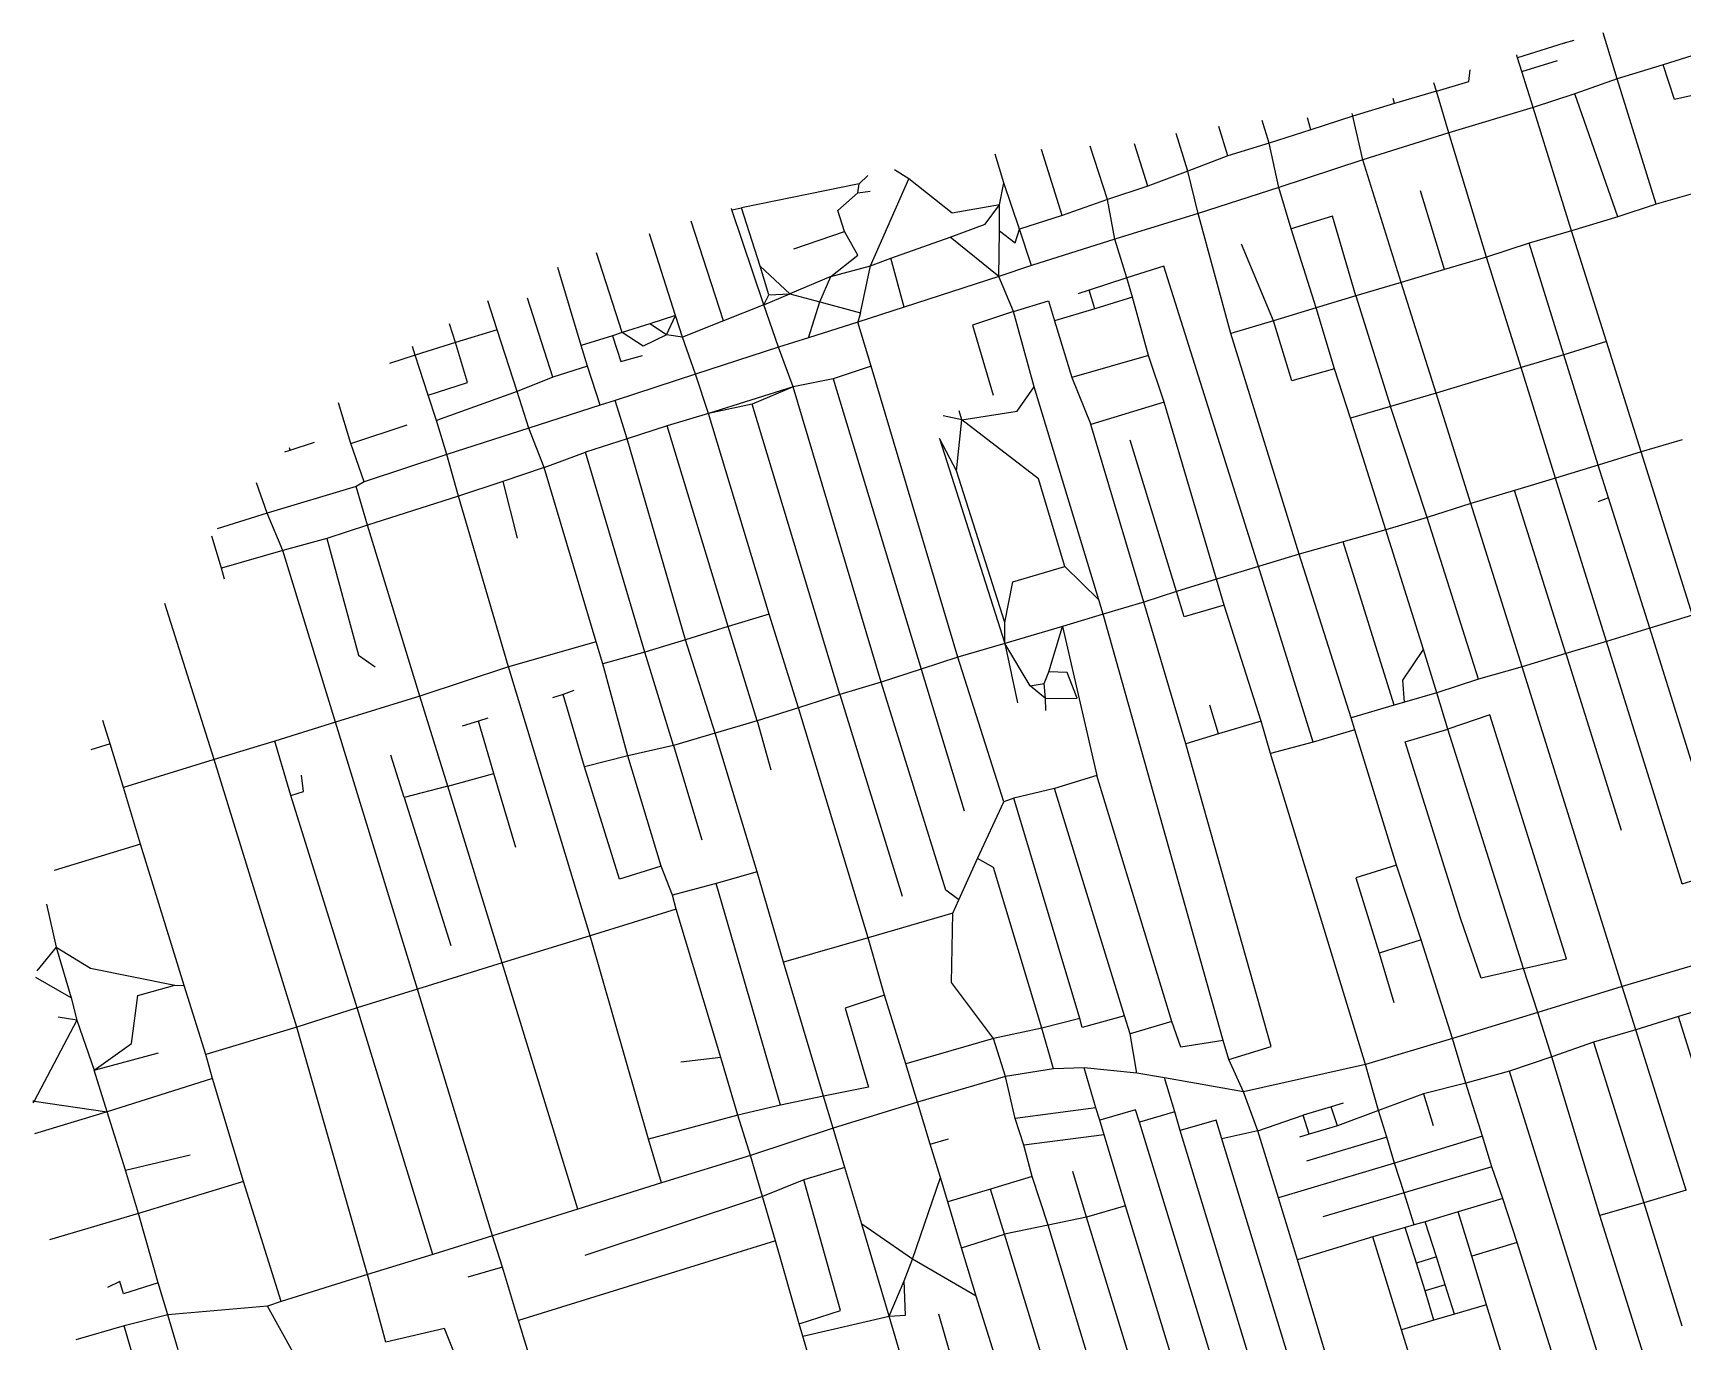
# Model space of a CAD drawing. Header units: metres. Extents: x 626365 to 629407, y 4833638 to 4836011.
# Drawn here: x 626365 to 628268, y 4834482 to 4835992 of the extents above; entities that cross this region are included whole.
import ezdxf

# ---------------------------------------------------------------- set-up
doc = ezdxf.new("R2010")
doc.units = ezdxf.units.M

msp = doc.modelspace()

# ---------------------------------------------------------------- linework, layer by layer
at = {"layer": 'ROADS'}
for points in [[(628131.8, 4835980.2), (628078.1, 4835963.4)], [(628142.8, 4835983.5), (628131.8, 4835980.2)], [(628131.8, 4835980.2), (628133.2, 4835981.1)], [(628193.1, 4835939.1), (628176.8, 4835992)], [(628078.1, 4835963.4), (628077.1, 4835966.6)], [(628082.9, 4835947.4), (628078.1, 4835963.4)], [(628082.9, 4835947.4), (628124.2, 4835960.2)], [(628246.1, 4835955.3), (628193.1, 4835939.1)], [(628299.8, 4835972), (628246.1, 4835955.3)], [(628313.9, 4835927.4), (628259.2, 4835915.3), (628246.1, 4835955.3)], [(627984.3, 4835924.9), (628021.7, 4835936.1), (628023.3, 4835949.5)], [(628096.1, 4835906), (628082.9, 4835947.4)], [(628193.1, 4835939.1), (628144.2, 4835921.8)], [(628238.1, 4835794.4), (628193.1, 4835939.1)], [(627984.3, 4835924.9), (627936, 4835910.8)], [(627984.3, 4835924.9), (627981.3, 4835934.4)], [(627998.6, 4835876.7), (627984.3, 4835924.9)], [(628144.2, 4835921.8), (628096.1, 4835906)], [(628193.7, 4835779.9), (628144.2, 4835921.8)], [(627888.1, 4835896), (627887.1, 4835899.2)], [(627936, 4835910.8), (627888.1, 4835896)], [(627936, 4835910.8), (627934.3, 4835916.5)], [(628096.1, 4835906), (627998.6, 4835876.7)], [(628140.2, 4835763.8), (628096.1, 4835906)], [(627743.7, 4835850.2), (627733.5, 4835883.9)], [(627791.5, 4835864.7), (627783.4, 4835890.9)], [(627839.6, 4835880.4), (627791.5, 4835864.7)], [(627839.6, 4835880.4), (627835.5, 4835894)], [(627888.1, 4835896), (627839.6, 4835880.4)], [(627899.5, 4835845.6), (627888.1, 4835896)], [(627604.7, 4835799.8), (627584.7, 4835861.5)], [(627651.4, 4835815.3), (627636.1, 4835864.1)], [(627697.5, 4835832.5), (627684.2, 4835875.8)], [(627791.5, 4835864.7), (627743.7, 4835850.2)], [(627802.4, 4835813.7), (627791.5, 4835864.7)], [(627998.6, 4835876.7), (627899.5, 4835845.6)], [(628042.1, 4835733.4), (627998.6, 4835876.7)], [(627485.1, 4835819.1), (627475.4, 4835852)], [(627552.4, 4835781.5), (627528.8, 4835857.6)], [(627743.7, 4835850.2), (627697.5, 4835832.5)], [(627899.5, 4835845.6), (627802.4, 4835813.7)], [(627943.8, 4835704.1), (627899.5, 4835845.6)], [(627318.5, 4835817.8), (627328.4, 4835827.5)], [(627331.5, 4835723.2), (627375.8, 4835823.8)], [(627375.8, 4835823.8), (627359.3, 4835833.9)], [(627480.2, 4835793.8), (627425.5, 4835784.2), (627375.8, 4835823.8)], [(627697.5, 4835832.5), (627651.4, 4835815.3)], [(627709.4, 4835783.8), (627697.5, 4835832.5)], [(627318.5, 4835817.8), (627182.4, 4835790.2)], [(627301.4, 4835763), (627293.6, 4835787.1), (627316.9, 4835807.6)], [(627316.9, 4835807.6), (627318.5, 4835817.8)], [(627316.9, 4835807.6), (627331, 4835809.5)], [(627480.2, 4835793.8), (627485.1, 4835819.1)], [(627503.3, 4835765.7), (627485.1, 4835819.1)], [(627651.4, 4835815.3), (627604.7, 4835799.8)], [(627802.4, 4835813.7), (627709.4, 4835783.8)], [(627816.9, 4835766.1), (627802.4, 4835813.7)], [(627993.8, 4835719.1), (627966.1, 4835809.9)], [(628291.9, 4835809.8), (628238.1, 4835794.4)], [(627171.4, 4835787.8), (627171, 4835789.3)], [(627171.4, 4835787.8), (627182.4, 4835790.2)], [(627208.4, 4835678.4), (627171.4, 4835787.8)], [(627204, 4835722.7), (627182.4, 4835790.2)], [(627423.5, 4835756.3), (627463.7, 4835771.2), (627480.2, 4835793.8)], [(627480.3, 4835763.5), (627480.2, 4835793.8)], [(627604.7, 4835799.8), (627552.4, 4835781.5)], [(627613.2, 4835753.9), (627604.7, 4835799.8)], [(627709.4, 4835783.8), (627613.2, 4835753.9)], [(627747.2, 4835645), (627709.4, 4835783.8)], [(628238.1, 4835794.4), (628193.7, 4835779.9)], [(627161.8, 4835659.6), (627124.5, 4835774.9)], [(627480.3, 4835763.5), (627498.5, 4835749.7), (627503.3, 4835765.7)], [(627552.4, 4835781.5), (627503.3, 4835765.7)], [(627517.2, 4835723.5), (627503.3, 4835765.7)], [(627891.4, 4835688.5), (627864.4, 4835780.7), (627816.9, 4835766.1)], [(627845.5, 4835674.6), (627816.9, 4835766.1)], [(628193.7, 4835779.9), (628140.2, 4835763.8)], [(627106.5, 4835666), (627076.5, 4835760.1)], [(627242.8, 4835742.9), (627301.4, 4835763)], [(627285.5, 4835710.8), (627316.8, 4835735.4), (627301.4, 4835763)], [(627354.7, 4835732.1), (627423.5, 4835756.3)], [(627479.4, 4835710.9), (627423.5, 4835756.3)], [(627479.4, 4835710.9), (627480.3, 4835763.5)], [(627613.2, 4835753.9), (627517.2, 4835723.5)], [(627627, 4835709.6), (627613.2, 4835753.9)], [(627796.4, 4835659.7), (627759.4, 4835748.2)], [(628091.5, 4835749.5), (628042.1, 4835733.4)], [(628140.2, 4835763.8), (628091.5, 4835749.5)], [(628131.3, 4835620.6), (628091.5, 4835749.5)], [(628180.5, 4835635.8), (628140.2, 4835763.8)], [(627044.8, 4835646.4), (627015.4, 4835738.3)], [(627331.5, 4835723.2), (627354.7, 4835732.1)], [(627370.2, 4835675.6), (627354.7, 4835732.1)], [(628042.1, 4835733.4), (627993.8, 4835719.1)], [(628082.3, 4835606), (628042.1, 4835733.4)], [(626997.5, 4835631.2), (626970.8, 4835721.5)], [(627214.3, 4835689.8), (627204, 4835722.7)], [(627238.5, 4835690.9), (627204, 4835722.7)], [(627285.5, 4835710.8), (627238.5, 4835690.9)], [(627272.8, 4835681.8), (627285.5, 4835710.8)], [(627285.5, 4835710.8), (627331.5, 4835723.2)], [(627319.9, 4835669.1), (627331.5, 4835723.2)], [(627479.4, 4835710.9), (627370.2, 4835675.6)], [(627517.2, 4835723.5), (627479.4, 4835710.9)], [(627496.4, 4835670.4), (627479.4, 4835710.9)], [(627627, 4835709.6), (627583.7, 4835695)], [(627779.1, 4835376.3), (627670, 4835723), (627627, 4835709.6)], [(627633.8, 4835687.2), (627627, 4835709.6)], [(627993.8, 4835719.1), (627943.8, 4835704.1)], [(627208.4, 4835678.4), (627238.5, 4835690.9)], [(627208.4, 4835678.4), (627214.3, 4835689.8)], [(627214.3, 4835689.8), (627238.5, 4835690.9)], [(627238.5, 4835690.9), (627272.8, 4835681.8)], [(627583.7, 4835695), (627570.5, 4835690.9)], [(627590.3, 4835673.8), (627583.7, 4835695)], [(627891.4, 4835688.5), (627845.5, 4835674.6)], [(627943.8, 4835704.1), (627891.4, 4835688.5)], [(627891.4, 4835688.5), (627931.3, 4835560.8)], [(627984.1, 4835576.4), (627943.8, 4835704.1)], [(626900.7, 4835649.3), (626890, 4835682.8)], [(626965, 4835594.9), (626935.7, 4835686.1)], [(627208.4, 4835678.4), (627161.8, 4835659.6)], [(627225.1, 4835629.2), (627208.4, 4835678.4)], [(627260, 4835640.3), (627272.8, 4835681.8)], [(627272.8, 4835681.8), (627319.9, 4835669.1)], [(627370.2, 4835675.6), (627316.9, 4835658.4)], [(627496.4, 4835670.4), (627449.2, 4835654.9), (627473, 4835574)], [(627496.4, 4835670.4), (627536.9, 4835682.9), (627543.9, 4835659.6)], [(627520.4, 4835583.7), (627496.4, 4835670.4)], [(627590.3, 4835673.8), (627543.9, 4835659.6)], [(627633.8, 4835687.2), (627590.3, 4835673.8)], [(627652.2, 4835619.8), (627633.8, 4835687.2)], [(627845.5, 4835674.6), (627796.4, 4835659.7)], [(627866.7, 4835604.2), (627845.5, 4835674.6)], [(626852.8, 4835634.9), (626845.8, 4835656.4)], [(627076.7, 4835656.4), (627044.8, 4835646.4)], [(627106.5, 4835666), (627076.7, 4835656.4)], [(627095.9, 4835643.7), (627076.7, 4835656.4)], [(627095.9, 4835643.7), (627106.5, 4835666)], [(627114.5, 4835641.1), (627106.5, 4835666)], [(627161.8, 4835659.6), (627114.5, 4835641.1)], [(627316.9, 4835658.4), (627260, 4835640.3)], [(627319.9, 4835669.1), (627316.9, 4835658.4)], [(627332.2, 4835607.4), (627316.9, 4835658.4)], [(627543.9, 4835659.6), (627563.6, 4835594.2)], [(627796.4, 4835659.7), (627747.2, 4835645)], [(627866.7, 4835604.2), (627817.6, 4835590.6), (627796.4, 4835659.7)], [(626852.8, 4835634.9), (626806.2, 4835620.3)], [(626821.1, 4835574.1), (626866.3, 4835588.6), (626852.8, 4835634.9)], [(626900.7, 4835649.3), (626852.8, 4835634.9)], [(626923.8, 4835578.3), (626900.7, 4835649.3)], [(627033.7, 4835642.6), (626997.5, 4835631.2)], [(627005.1, 4835607.5), (626997.5, 4835631.2)], [(627044.8, 4835646.4), (627033.7, 4835642.6)], [(627033.7, 4835642.6), (627043.3, 4835613), (627068.2, 4835619.9)], [(627095.9, 4835643.7), (627069.1, 4835630.5), (627044.8, 4835646.4)], [(627114.5, 4835641.1), (627095.9, 4835643.7)], [(627129.6, 4835598.1), (627114.5, 4835641.1)], [(627260, 4835640.3), (627225.1, 4835629.2)], [(627825.9, 4835390.4), (627747.2, 4835645)], [(628180.5, 4835635.8), (628131.3, 4835620.6)], [(628220.5, 4835508.6), (628180.5, 4835635.8)], [(626806.2, 4835620.3), (626776.4, 4835610.4)], [(626806.2, 4835620.3), (626802.9, 4835630.3)], [(626821.1, 4835574.1), (626806.2, 4835620.3)], [(627225.1, 4835629.2), (627129.6, 4835598.1)], [(627242.1, 4835583.7), (627225.1, 4835629.2)], [(627652.2, 4835619.8), (627563.6, 4835594.2)], [(627670.2, 4835565.9), (627652.2, 4835619.8)], [(628131.3, 4835620.6), (628082.3, 4835606)], [(628170.9, 4835493.1), (628131.3, 4835620.6)], [(626965, 4835594.9), (626923.8, 4835578.3)], [(627005.1, 4835607.5), (626965, 4835594.9)], [(627019.5, 4835562.3), (627005.1, 4835607.5)], [(627129.6, 4835598.1), (627036.9, 4835567.7)], [(627144.7, 4835552.7), (627129.6, 4835598.1)], [(627332.2, 4835607.4), (627288.4, 4835592.8)], [(627432.2, 4835271.5), (627332.2, 4835607.4)], [(627563.6, 4835594.2), (627585.6, 4835540.3)], [(627885.2, 4835547.5), (627866.7, 4835604.2)], [(628082.3, 4835606), (627984.1, 4835576.4)], [(628121.9, 4835478.2), (628082.3, 4835606)], [(626923.8, 4835578.3), (626830.5, 4835544.8)], [(626937.4, 4835535.9), (626923.8, 4835578.3)], [(627242.1, 4835583.7), (627144.7, 4835552.7)], [(627242.1, 4835583.7), (627194.8, 4835563.7)], [(627288.4, 4835592.8), (627242.1, 4835583.7)], [(627343.8, 4835242.8), (627242.1, 4835583.7)], [(627288.4, 4835592.8), (627389.8, 4835257.8)], [(627436.9, 4835545.4), (627500.7, 4835555.7), (627520.4, 4835583.7)], [(627594.9, 4835337.6), (627520.4, 4835583.7)], [(627984.1, 4835576.4), (627931.3, 4835560.8)], [(628023.9, 4835449.1), (627984.1, 4835576.4)], [(626731.7, 4835518.2), (626717.6, 4835565.2)], [(626830.5, 4835544.8), (626821.1, 4835574.1)], [(627019.5, 4835562.3), (626937.4, 4835535.9)], [(627036.9, 4835567.7), (627019.5, 4835562.3)], [(627050.8, 4835523.6), (627036.9, 4835567.7)], [(627194.8, 4835563.7), (627144.7, 4835552.7)], [(627296.2, 4835228.6), (627194.8, 4835563.7)], [(627436.9, 4835545.4), (627433.7, 4835555.9)], [(627670.2, 4835565.9), (627585.6, 4835540.3)], [(627730.5, 4835361.7), (627670.2, 4835565.9)], [(627931.3, 4835560.8), (627885.2, 4835547.5)], [(627973.6, 4835433), (627931.3, 4835560.8)], [(626731.7, 4835518.2), (626797, 4835539.9)], [(626842.7, 4835505.5), (626830.5, 4835544.8)], [(627097, 4835538.5), (627050.8, 4835523.6)], [(627144.7, 4835552.7), (627097, 4835538.5)], [(627167.3, 4835307.1), (627097, 4835538.5)], [(627214.4, 4835321.2), (627144.7, 4835552.7)], [(627436.9, 4835545.4), (627415.1, 4835550.2)], [(627430.7, 4835486.8), (627436.9, 4835545.4)], [(627555.8, 4835376.1), (627525.4, 4835477.5), (627436.9, 4835545.4)], [(627646.7, 4835335.1), (627585.6, 4835540.3)], [(627926, 4835418.4), (627885.2, 4835547.5)], [(626661.9, 4835510.7), (626689.8, 4835519.6)], [(626747.4, 4835474), (626731.7, 4835518.2)], [(626937.4, 4835535.9), (626842.7, 4835505.5)], [(626954.8, 4835490.6), (626937.4, 4835535.9)], [(627050.8, 4835523.6), (627002.6, 4835508.2)], [(627118.1, 4835291.8), (627050.8, 4835523.6)], [(627430.7, 4835486.8), (627410.9, 4835523.8), (627486.5, 4835287.5)], [(627684.4, 4835347.3), (627631.1, 4835521.9)], [(628267.9, 4835522.4), (628220.5, 4835508.6)], [(626655.6, 4835508.5), (626661.9, 4835510.7)], [(626661.9, 4835510.7), (626661, 4835513.4)], [(626842.7, 4835505.5), (626747.4, 4835474)], [(626856.2, 4835457.6), (626842.7, 4835505.5)], [(626954.8, 4835490.6), (627002.6, 4835508.2)], [(627071.2, 4835277.4), (627002.6, 4835508.2)], [(628220.5, 4835508.6), (628170.9, 4835493.1)], [(628280, 4835320), (628220.5, 4835508.6)], [(626954.8, 4835490.6), (626907.2, 4835474.2)], [(627014.9, 4835289.5), (626954.8, 4835490.6)], [(627486.5, 4835311.8), (627430.7, 4835486.8)], [(628170.9, 4835493.1), (628121.9, 4835478.2)], [(628183, 4835455.4), (628170.9, 4835493.1)], [(626635.3, 4835437.8), (626623.2, 4835473)], [(626737.9, 4835468.6), (626635.3, 4835437.8)], [(626747.4, 4835474), (626737.9, 4835468.6)], [(626751.2, 4835424.1), (626737.9, 4835468.6)], [(626907.2, 4835474.2), (626856.2, 4835457.6)], [(626907.2, 4835474.2), (626923.7, 4835409)], [(628074.5, 4835463.9), (628023.9, 4835449.1)], [(628121.9, 4835478.2), (628074.5, 4835463.9)], [(628133.8, 4835275.7), (628074.5, 4835463.9)], [(628180.6, 4835289.7), (628121.9, 4835478.2)], [(626856.2, 4835457.6), (626751.2, 4835424.1)], [(626913.6, 4835260.4), (626856.2, 4835457.6)], [(628023.9, 4835449.1), (627973.6, 4835433)], [(628083.3, 4835260.5), (628023.9, 4835449.1)], [(628183, 4835455.4), (628170.8, 4835451)], [(628230.7, 4835305), (628183, 4835455.4)], [(626635.3, 4835437.8), (626577.7, 4835419.9)], [(626653.5, 4835394.8), (626635.3, 4835437.8)], [(626751.2, 4835424.1), (626704, 4835408.4)], [(626811.3, 4835226.5), (626751.2, 4835424.1)], [(627973.6, 4835433), (627926, 4835418.4)], [(628032.9, 4835246.2), (627973.6, 4835433)], [(626582.6, 4835374.4), (626571.4, 4835411.3)], [(626704, 4835408.4), (626653.5, 4835394.8)], [(626704, 4835408.4), (626740.8, 4835274.1), (626760.1, 4835260.5)], [(627876.7, 4835404.8), (627825.9, 4835390.4)], [(627926, 4835418.4), (627876.7, 4835404.8)], [(627935.8, 4835216.3), (627876.7, 4835404.8)], [(627969.3, 4835280.3), (627926, 4835418.4)], [(626653.5, 4835394.8), (626582.6, 4835374.4)], [(626714.2, 4835196.7), (626653.5, 4835394.8)], [(627825.9, 4835390.4), (627779.1, 4835376.3)], [(627886, 4835201.6), (627825.9, 4835390.4)], [(626586, 4835361.8), (626582.6, 4835374.4)], [(627486.5, 4835311.8), (627495.7, 4835358.5), (627555.8, 4835376.1)], [(627594.9, 4835337.6), (627555.8, 4835376.1)], [(627779.1, 4835376.3), (627730.5, 4835361.7)], [(627842, 4835173.5), (627779.1, 4835376.3)], [(627684.4, 4835347.3), (627646.7, 4835335.1)], [(627730.5, 4835361.7), (627684.4, 4835347.3)], [(627739.6, 4835331.8), (627693.5, 4835318.1), (627684.4, 4835347.3)], [(627739.6, 4835331.8), (627730.5, 4835361.7)], [(626574.3, 4835153.6), (626517.1, 4835333.6)], [(627599.9, 4835321.1), (627594.9, 4835337.6)], [(627646.7, 4835335.1), (627599.9, 4835321.1)], [(627695.4, 4835171.7), (627646.7, 4835335.1)], [(627782, 4835197.9), (627739.6, 4835331.8)], [(627214.4, 4835321.2), (627167.3, 4835307.1)], [(627248.4, 4835213.2), (627214.4, 4835321.2)], [(627486.5, 4835287.5), (627486.5, 4835311.8)], [(627599.9, 4835321.1), (627553.1, 4835307.2)], [(627738.2, 4834829.1), (627599.9, 4835321.1)], [(628280, 4835320), (628230.7, 4835305)], [(627014.9, 4835289.5), (626913.6, 4835260.4)], [(627022.5, 4835264.1), (627014.9, 4835289.5)], [(627118.1, 4835291.8), (627071.2, 4835277.4)], [(627167.3, 4835307.1), (627118.1, 4835291.8)], [(627152.2, 4835184.1), (627118.1, 4835291.8)], [(627200.5, 4835198), (627167.3, 4835307.1)], [(627553.1, 4835307.2), (627486.5, 4835287.5)], [(627537, 4835254.7), (627553.1, 4835307.2)], [(627553.1, 4835307.2), (627592.5, 4835135.2)], [(628180.6, 4835289.7), (628133.8, 4835275.7)], [(628230.7, 4835305), (628180.6, 4835289.7)], [(628267.9, 4835009.9), (628180.6, 4835289.7)], [(628267.9, 4835009.9), (628318, 4835025.5), (628230.7, 4835305)], [(627071.2, 4835277.4), (627022.5, 4835264.1)], [(627104.1, 4835169.7), (627071.2, 4835277.4)], [(627432.2, 4835271.5), (627389.8, 4835257.8)], [(627486.5, 4835287.5), (627432.2, 4835271.5)], [(627485.2, 4835104.8), (627432.2, 4835271.5)], [(627486.5, 4835287.5), (627501.1, 4835218.8)], [(627515.6, 4835238.4), (627486.5, 4835287.5)], [(627947.6, 4835219.8), (627945.7, 4835244.9), (627969.3, 4835280.3)], [(627985, 4835230.5), (627969.3, 4835280.3)], [(628133.8, 4835275.7), (628083.3, 4835260.5)], [(628133.8, 4835275.7), (628197.5, 4835072)], [(626913.6, 4835260.4), (626811.3, 4835226.5)], [(627007.9, 4834949.9), (626913.6, 4835260.4)], [(627051.6, 4835157.8), (627022.5, 4835264.1)], [(627389.8, 4835257.8), (627343.8, 4835242.8)], [(627389.8, 4835257.8), (627439.6, 4835094.4)], [(627531.7, 4835241.2), (627537, 4835254.7)], [(627533.3, 4835223.9), (627570, 4835224.4), (627558.2, 4835253.8), (627537, 4835254.7)], [(628083.3, 4835260.5), (628032.9, 4835246.2)], [(628198.8, 4834891.5), (628083.3, 4835260.5)], [(626989, 4835233), (626977, 4835228.5)], [(627343.8, 4835242.8), (627296.2, 4835228.6)], [(627433.3, 4834991.4), (627418.5, 4835002.6), (627343.8, 4835242.8)], [(627515.6, 4835238.4), (627531.7, 4835241.2)], [(627533.3, 4835223.9), (627515.6, 4835238.4)], [(627533.3, 4835223.9), (627531.7, 4835241.2)], [(628032.9, 4835246.2), (627985, 4835230.5)], [(626811.3, 4835226.5), (626714.2, 4835196.7)], [(626843.8, 4835122.6), (626811.3, 4835226.5)], [(626977, 4835228.5), (626964.7, 4835224.8)], [(627001.6, 4835145.2), (626977, 4835228.5)], [(627248.4, 4835213.2), (627200.5, 4835198)], [(627296.2, 4835228.6), (627248.4, 4835213.2)], [(627328.8, 4834947.7), (627248.4, 4835213.2)], [(627296.2, 4835228.6), (627368, 4834995.7)], [(627533.9, 4835209.9), (627533.3, 4835223.9)], [(627733.1, 4835183.1), (627722.9, 4835216.2)], [(627935.8, 4835216.3), (627886, 4835201.6)], [(627947.6, 4835219.8), (627935.8, 4835216.3)], [(627985, 4835230.5), (627947.6, 4835219.8)], [(627997.6, 4835188.6), (627985, 4835230.5)], [(626454, 4835171.6), (626445.8, 4835198.4)], [(626714.2, 4835196.7), (626644, 4835174.6)], [(626808.9, 4834888.5), (626714.2, 4835196.7)], [(626879.2, 4835197.7), (626860.3, 4835192)], [(626889.9, 4835201.3), (626879.2, 4835197.7)], [(626896.7, 4835137.3), (626879.2, 4835197.7)], [(627200.5, 4835198), (627152.2, 4835184.1)], [(627200.5, 4835198), (627216.4, 4835141.7)], [(627782, 4835197.9), (627733.1, 4835183.1)], [(627793.1, 4835160.6), (627782, 4835197.9)], [(627890.1, 4835187.9), (627886, 4835201.6)], [(628085, 4834912.5), (628134.3, 4834923.6), (628046, 4835205.1), (627997.6, 4835188.6)], [(627152.2, 4835184.1), (627104.1, 4835169.7)], [(627200.6, 4835023.7), (627152.2, 4835184.1)], [(627733.1, 4835183.1), (627695.4, 4835171.7)], [(627890.1, 4835187.9), (627842, 4835173.5)], [(627938.5, 4835031.4), (627890.1, 4835187.9)], [(628085, 4834912.5), (628036.1, 4834901.1), (628012.2, 4834970.5), (627948.2, 4835174.1), (627997.6, 4835188.6)], [(628085, 4834912.5), (627997.6, 4835188.6)], [(626454, 4835171.6), (626431.9, 4835164.5)], [(626469.4, 4835121.1), (626454, 4835171.6)], [(626644, 4835174.6), (626574.3, 4835153.6)], [(626662.8, 4835111.9), (626644, 4835174.6)], [(626793.2, 4835109.8), (626778.1, 4835158.7)], [(627051.6, 4835157.8), (627001.6, 4835145.2)], [(627104.1, 4835169.7), (627051.6, 4835157.8)], [(627089.9, 4835030.6), (627051.6, 4835157.8)], [(627104.1, 4835169.7), (627136.8, 4835060.9)], [(627744.7, 4834807.4), (627793.7, 4834822.4), (627695.4, 4835171.7)], [(627842, 4835173.5), (627793.1, 4835160.6)], [(627902.4, 4834801.4), (627793.1, 4835160.6)], [(626574.3, 4835153.6), (626469.4, 4835121.1)], [(626669.5, 4834844.7), (626574.3, 4835153.6)], [(626843.8, 4835122.6), (626896.7, 4835137.3)], [(626922.2, 4835052.1), (626896.7, 4835137.3)], [(627089.9, 4835030.6), (627042, 4835015.4), (627001.6, 4835145.2)], [(626489.1, 4835055.9), (626469.4, 4835121.1)], [(626662.8, 4835111.9), (626677.1, 4835116.6), (626674.8, 4835135.4)], [(626843.8, 4835122.6), (626793.2, 4835109.8)], [(626906.4, 4834918.7), (626843.8, 4835122.6)], [(627543.7, 4835120), (627496.9, 4835108.8)], [(627592.5, 4835135.2), (627543.7, 4835120)], [(627624.6, 4834857.7), (627543.7, 4835120)], [(627679.2, 4834851.1), (627592.5, 4835135.2)], [(626739, 4834866.8), (626662.8, 4835111.9)], [(626793.2, 4835109.8), (626847.4, 4834938.9)], [(627455, 4835039.4), (627485.2, 4835104.8)], [(627496.9, 4835108.8), (627485.2, 4835104.8)], [(627573.1, 4834854.5), (627496.9, 4835108.8)], [(626489.1, 4835055.9), (626389.4, 4835025.5)], [(626539.5, 4834892.7), (626489.1, 4835055.9)], [(627102.8, 4834997), (627089.9, 4835030.6)], [(627200.6, 4835023.7), (627153.3, 4835010.6)], [(627230.9, 4834919.5), (627200.6, 4835023.7)], [(627433.3, 4834991.4), (627455, 4835039.4)], [(627529.1, 4834843.4), (627473.5, 4835029), (627455, 4835039.4)], [(627938.5, 4835031.4), (627891.3, 4835016.8), (627918.2, 4834929.9)], [(627966.9, 4834945.5), (627938.5, 4835031.4)], [(627153.3, 4835010.6), (627102.8, 4834997)], [(627227.4, 4834754.6), (627153.3, 4835010.6)], [(626380.6, 4834986.6), (626391.9, 4834937)], [(627107.4, 4834980.8), (627102.8, 4834997)], [(627426.4, 4834976.2), (627433.3, 4834991.4)], [(627107.4, 4834980.8), (627007.9, 4834949.9)], [(627158.6, 4834809.5), (627107.4, 4834980.8)], [(627426.4, 4834976.2), (627328.8, 4834947.7)], [(627473.5, 4834831.5), (627424.9, 4834896), (627426.4, 4834976.2)], [(627007.9, 4834949.9), (626906.4, 4834918.7)], [(627075.2, 4834715.3), (627007.9, 4834949.9)], [(627328.8, 4834947.7), (627230.9, 4834919.5)], [(627347.6, 4834881.6), (627328.8, 4834947.7)], [(626391.9, 4834937), (626369.4, 4834909.5)], [(626391.9, 4834937), (626409.1, 4834878.6)], [(626391.9, 4834937), (626431.6, 4834912.8), (626528.6, 4834893.2)], [(627966.9, 4834945.5), (627918.2, 4834929.9)], [(627918.2, 4834929.9), (627935.4, 4834873.1)], [(628002.9, 4834831.5), (627966.9, 4834945.5)], [(626906.4, 4834918.7), (626808.9, 4834888.5)], [(626993.7, 4834634.6), (626906.4, 4834918.7)], [(627277.2, 4834765), (627230.9, 4834919.5)], [(628101.5, 4834861.4), (628085, 4834912.5)], [(628297.7, 4834920.7), (628198.8, 4834891.5)], [(626409.1, 4834878.6), (626368.3, 4834902.1)], [(626435.9, 4834794.9), (626478.7, 4834825.8), (626486.1, 4834881.1), (626528.6, 4834893.2)], [(626528.6, 4834893.2), (626539.5, 4834892.7)], [(626564.5, 4834812.9), (626539.5, 4834892.7)], [(628198.8, 4834891.5), (628101.5, 4834861.4)], [(628214.4, 4834841.7), (628198.8, 4834891.5)], [(626409.1, 4834878.6), (626415.7, 4834852.8)], [(626808.9, 4834888.5), (626739, 4834866.8)], [(626895.3, 4834603.6), (626808.9, 4834888.5)], [(627347.6, 4834881.6), (627302.1, 4834866.6), (627329.2, 4834775.5), (627277.2, 4834765)], [(627372.1, 4834802.3), (627347.6, 4834881.6)], [(628313, 4834871.9), (628263.8, 4834856.9)], [(626415.7, 4834852.8), (626366.5, 4834759.1)], [(626415.7, 4834852.8), (626394, 4834856.3)], [(626415.7, 4834852.8), (626435.9, 4834794.9)], [(626739, 4834866.8), (626669.5, 4834844.7)], [(626826.4, 4834582.3), (626739, 4834866.8)], [(627573.1, 4834854.5), (627529.1, 4834843.4)], [(627624.6, 4834857.7), (627575.6, 4834844.4), (627573.1, 4834854.5)], [(627631, 4834837.1), (627624.6, 4834857.7)], [(628101.5, 4834861.4), (628002.9, 4834831.5)], [(628117.5, 4834810.5), (628101.5, 4834861.4)], [(628263.8, 4834856.9), (628214.4, 4834841.7)], [(628321.8, 4834671.6), (628263.8, 4834856.9)], [(626669.5, 4834844.7), (626564.5, 4834812.9)], [(626751.2, 4834559.1), (626669.5, 4834844.7)], [(627529.1, 4834843.4), (627473.5, 4834831.5)], [(627542.5, 4834796.6), (627529.1, 4834843.4)], [(627679.2, 4834851.1), (627631, 4834837.1)], [(627638.6, 4834791.7), (627631, 4834837.1)], [(627738.2, 4834829.1), (627689.4, 4834821.7), (627679.2, 4834851.1)], [(628214.4, 4834841.7), (628165.6, 4834827.2)], [(628272.5, 4834656.3), (628214.4, 4834841.7)], [(626435.9, 4834794.9), (626510, 4834815.1)], [(627473.5, 4834831.5), (627372.1, 4834802.3)], [(627487.1, 4834787.6), (627473.5, 4834831.5)], [(627744.7, 4834807.4), (627738.2, 4834829.1)], [(628002.9, 4834831.5), (627902.4, 4834801.4)], [(628018.2, 4834780), (628002.9, 4834831.5)], [(628165.6, 4834827.2), (628117.5, 4834810.5)], [(628165.6, 4834827.2), (628223.6, 4834642)], [(626450.9, 4834747), (626435.9, 4834794.9)], [(626572.4, 4834785.2), (626564.5, 4834812.9)], [(627158.6, 4834809.5), (627112.7, 4834804.4)], [(627178.5, 4834743.1), (627158.6, 4834809.5)], [(627385.7, 4834758.1), (627372.1, 4834802.3)], [(627542.5, 4834796.6), (627487.1, 4834787.6)], [(627577.8, 4834797.8), (627542.5, 4834796.6)], [(627591.6, 4834751.6), (627577.8, 4834797.8)], [(627638.6, 4834791.7), (627577.8, 4834797.8)], [(627761.8, 4834769.9), (627744.7, 4834807.4)], [(627902.4, 4834801.4), (627761.8, 4834769.9)], [(627917.5, 4834748.5), (627902.4, 4834801.4)], [(628117.5, 4834810.5), (628068.7, 4834793.8)], [(628173, 4834627.2), (628117.5, 4834810.5)], [(626572.4, 4834785.2), (626450.9, 4834747)], [(626608.1, 4834666.5), (626572.4, 4834785.2)], [(627487.1, 4834787.6), (627385.7, 4834758.1)], [(627498.3, 4834739.1), (627487.1, 4834787.6)], [(627670.8, 4834786.3), (627638.6, 4834791.7)], [(627682.5, 4834746.9), (627670.8, 4834786.3)], [(627761.8, 4834769.9), (627670.8, 4834786.3)], [(628018.2, 4834780), (627969.3, 4834767.5)], [(628068.7, 4834793.8), (628018.2, 4834780)], [(628037.7, 4834718.8), (628018.2, 4834780)], [(628181.1, 4834434.1), (628068.7, 4834793.8)], [(626366.5, 4834759.1), (626365.1, 4834759.2)], [(626365.2, 4834757.3), (626366.5, 4834759.1)], [(626366.5, 4834759.1), (626450.9, 4834747)], [(627277.2, 4834765), (627227.4, 4834754.6)], [(627288.3, 4834728), (627277.2, 4834765)], [(627385.7, 4834758.1), (627288.3, 4834728)], [(627400.4, 4834709.5), (627385.7, 4834758.1)], [(627778.4, 4834724.8), (627761.8, 4834769.9)], [(627876.7, 4834757), (627863.1, 4834752.7)], [(627969.3, 4834767.5), (627917.5, 4834748.5)], [(627969.3, 4834767.5), (627980.7, 4834731.2)], [(626450.9, 4834747), (626367, 4834721.5)], [(626471.7, 4834679.5), (626450.9, 4834747)], [(627178.5, 4834743.1), (627075.2, 4834715.3)], [(627227.4, 4834754.6), (627178.5, 4834743.1)], [(627192.8, 4834696.4), (627178.5, 4834743.1)], [(627591.6, 4834751.6), (627498.3, 4834739.1)], [(627508.3, 4834708.5), (627498.3, 4834739.1)], [(627596.2, 4834737.3), (627591.6, 4834751.6)], [(627641.8, 4834735), (627637.3, 4834749.3), (627596.2, 4834737.3)], [(627600.9, 4834720.4), (627596.2, 4834737.3)], [(627682.5, 4834746.9), (627641.8, 4834735)], [(627688.8, 4834725.3), (627682.5, 4834746.9)], [(627736.8, 4834715.6), (627730.3, 4834737.3), (627688.8, 4834725.3)], [(627778.4, 4834724.8), (627830.7, 4834743)], [(627863.1, 4834752.7), (627830.7, 4834743)], [(627837.4, 4834721.3), (627830.7, 4834743)], [(627870.2, 4834730.8), (627863.1, 4834752.7)], [(627917.5, 4834748.5), (627870.2, 4834730.8)], [(627927.1, 4834717.6), (627917.5, 4834748.5)], [(627288.3, 4834728), (627192.8, 4834696.4)], [(627301.7, 4834682.8), (627288.3, 4834728)], [(627600.9, 4834720.4), (627508.3, 4834708.5)], [(627625.5, 4834638.3), (627600.9, 4834720.4)], [(627771.7, 4834309.7), (627641.8, 4834735)], [(627811.7, 4834320.6), (627688.8, 4834725.3)], [(627778.4, 4834724.8), (627736.8, 4834715.6)], [(627802.2, 4834647.8), (627778.4, 4834724.8)], [(627837.4, 4834721.3), (627826.3, 4834717.6)], [(627870.2, 4834730.8), (627837.4, 4834721.3)], [(628037.7, 4834718.8), (627936, 4834687.7)], [(628048.3, 4834683.5), (628037.7, 4834718.8)], [(627090.1, 4834664.9), (627075.2, 4834715.3)], [(627400.4, 4834709.5), (627421.6, 4834715.8)], [(627412.1, 4834671), (627400.4, 4834709.5)], [(627518.1, 4834672.2), (627508.3, 4834708.5)], [(627853.4, 4834334), (627736.8, 4834715.6)], [(627927.1, 4834717.6), (627834.5, 4834689.9)], [(627936, 4834687.7), (627927.1, 4834717.6)], [(626471.7, 4834679.5), (626546.6, 4834697.4)], [(627192.8, 4834696.4), (627090.1, 4834664.9)], [(627206.7, 4834649.3), (627192.8, 4834696.4)], [(627301.7, 4834682.8), (627254.5, 4834668.3)], [(627321.3, 4834617.4), (627301.7, 4834682.8)], [(627936, 4834687.7), (627802.2, 4834647.8)], [(627947.1, 4834653.5), (627936, 4834687.7)], [(628048.3, 4834683.5), (627947.1, 4834653.5)], [(628060.9, 4834646.7), (628048.3, 4834683.5)], [(626486.8, 4834629.6), (626471.7, 4834679.5)], [(626608.1, 4834666.5), (626486.8, 4834629.6)], [(626651.4, 4834528), (626608.1, 4834666.5)], [(627090.1, 4834664.9), (626993.7, 4834634.6)], [(627254.5, 4834668.3), (627206.7, 4834649.3)], [(627249.2, 4834502.2), (627297, 4834517.7), (627254.5, 4834668.3)], [(627380, 4834577), (627412.1, 4834671)], [(627420.6, 4834642.9), (627412.1, 4834671)], [(627518.1, 4834672.2), (627470, 4834657.8)], [(627536.3, 4834616.1), (627518.1, 4834672.2)], [(627580.8, 4834625.2), (627565, 4834678)], [(627206.7, 4834649.3), (627001.9, 4834581.1)], [(627221.9, 4834597.9), (627206.7, 4834649.3)], [(627470, 4834657.8), (627420.6, 4834642.9)], [(627436.6, 4834590), (627420.6, 4834642.9)], [(627486, 4834605.6), (627470, 4834657.8)], [(627824.1, 4834576), (627802.2, 4834647.8)], [(627947.1, 4834653.5), (627853.2, 4834625.6)], [(627958.7, 4834616.6), (627947.1, 4834653.5)], [(628060.9, 4834646.7), (628009.3, 4834631.5)], [(628077.6, 4834596.1), (628060.9, 4834646.7)], [(628223.6, 4834642), (628173, 4834627.2)], [(628272.5, 4834656.3), (628223.6, 4834642)], [(628223.6, 4834642), (628267.6, 4834500.1)], [(626486.8, 4834629.6), (626384.1, 4834599.3)], [(626509.5, 4834549.7), (626486.8, 4834629.6)], [(626993.7, 4834634.6), (626895.3, 4834603.6)], [(627580.8, 4834625.2), (627536.3, 4834616.1)], [(627625.5, 4834638.3), (627580.8, 4834625.2)], [(627687.1, 4834278.2), (627580.8, 4834625.2)], [(627730.6, 4834294.1), (627625.5, 4834638.3)], [(628009.3, 4834631.5), (627971.4, 4834620.1)], [(628025.3, 4834580.5), (628009.3, 4834631.5)], [(628229, 4834448.5), (628173, 4834627.2)], [(627380, 4834577), (627321.3, 4834617.4)], [(627352.9, 4834510.9), (627321.3, 4834617.4)], [(627436.6, 4834590), (627486, 4834605.6)], [(627536.3, 4834616.1), (627486, 4834605.6)], [(627552.3, 4834389.5), (627486, 4834605.6)], [(627600.8, 4834403.8), (627536.3, 4834616.1)], [(627948.2, 4834613.5), (627910.9, 4834602.7)], [(627958.7, 4834616.6), (627948.2, 4834613.5)], [(627961.2, 4834572.3), (627948.2, 4834613.5)], [(627971.4, 4834620.1), (627958.7, 4834616.6)], [(627984.3, 4834579.4), (627971.4, 4834620.1)], [(626895.3, 4834603.6), (626826.4, 4834582.3)], [(626906.7, 4834567.8), (626895.3, 4834603.6)], [(627221.9, 4834597.9), (626925.4, 4834506.2)], [(627249.2, 4834502.2), (627221.9, 4834597.9)], [(627453.5, 4834534.3), (627436.6, 4834590)], [(627910.9, 4834602.7), (627824.1, 4834576)], [(627944.2, 4834495.2), (627910.9, 4834602.7)], [(628077.6, 4834596.1), (628025.3, 4834580.5)], [(628133.3, 4834419.5), (628077.6, 4834596.1)], [(626826.4, 4834582.3), (626751.2, 4834559.1)], [(626906.7, 4834567.8), (626866.7, 4834555.9)], [(626925.4, 4834506.2), (626906.7, 4834567.8)], [(627370.3, 4834551.9), (627380, 4834577)], [(627453.5, 4834534.3), (627380, 4834577)], [(627873.5, 4834411.5), (627824.1, 4834576)], [(627984.3, 4834579.4), (627961.2, 4834572.3)], [(627971.2, 4834540.2), (627961.2, 4834572.3)], [(627994.3, 4834547.2), (627984.3, 4834579.4)], [(628042.2, 4834524.3), (628025.3, 4834580.5)], [(626509.5, 4834549.7), (626469.5, 4834536.8), (626465.3, 4834551), (626451.1, 4834544.1)], [(626520.7, 4834512.8), (626509.5, 4834549.7)], [(626751.2, 4834559.1), (626651.4, 4834528)], [(626772.1, 4834481.1), (626751.2, 4834559.1)], [(627352.9, 4834510.9), (627371.7, 4834512.2), (627370.3, 4834551.9)], [(627352.9, 4834510.9), (627370.3, 4834551.9)], [(627994.3, 4834547.2), (627971.2, 4834540.2)], [(628005.1, 4834513.4), (627994.3, 4834547.2)], [(626651.4, 4834528), (626635.6, 4834522.7)], [(627503.2, 4834375), (627453.5, 4834534.3)], [(627981.4, 4834506.3), (627971.2, 4834540.2)], [(626520.7, 4834512.8), (626470.4, 4834500)], [(626635.6, 4834522.7), (626520.7, 4834512.8)], [(626532.6, 4834472.4), (626520.7, 4834512.8)], [(626724.2, 4834409.4), (626681, 4834440.7), (626635.6, 4834522.7)], [(627253.3, 4834488), (627352.9, 4834510.9)], [(627386.4, 4834397.5), (627352.9, 4834510.9)], [(627454.3, 4834361), (627410.4, 4834513.4)], [(628005.1, 4834513.4), (627981.4, 4834506.3)], [(628042.2, 4834524.3), (628005.1, 4834513.4)], [(628072.9, 4834424.4), (628042.2, 4834524.3)], [(626470.4, 4834500), (626414.7, 4834483.6)], [(626482.2, 4834458.8), (626470.4, 4834500)], [(626863.2, 4834438.3), (626839.9, 4834496.8), (626772.1, 4834481.1)], [(626941.6, 4834453.2), (626925.4, 4834506.2)], [(627253.3, 4834488), (627249.2, 4834502.2)], [(627981.4, 4834506.3), (627944.2, 4834495.2)], [(627975.1, 4834394.8), (627944.2, 4834495.2)], [(627270.3, 4834430), (627253.3, 4834488)]]:
    msp.add_lwpolyline(points, dxfattribs=at)

doc.saveas('drawing.dxf')
